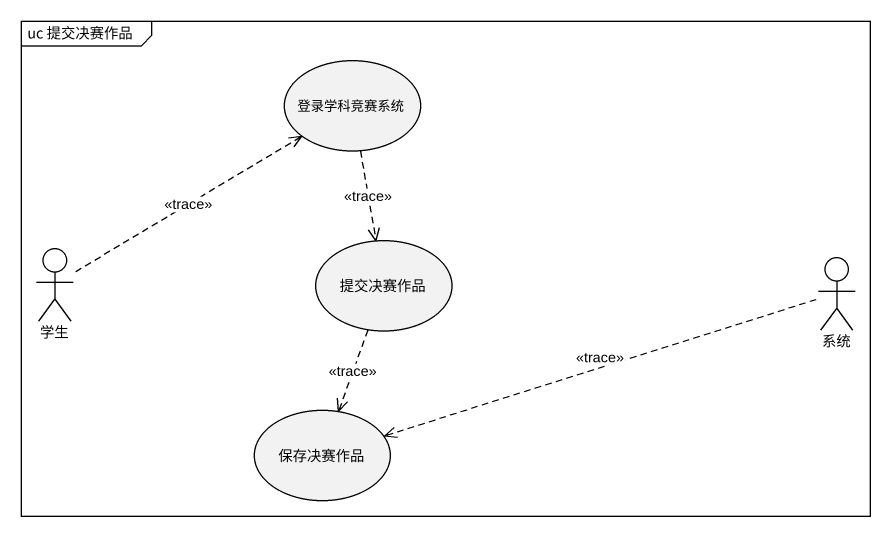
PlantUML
@startuml
mainframe uc 提交决赛作品
usecase 登录学科竞赛系统
usecase 提交决赛作品
actor 学生
actor 系统
usecase 保存决赛作品
登录学科竞赛系统 ..> 提交决赛作品 : <<trace>>
提交决赛作品 ..> 保存决赛作品 : <<trace>>
学生 .up.> 登录学科竞赛系统 : <<trace>>
系统 .left.> 保存决赛作品 : <<trace>>
@enduml
